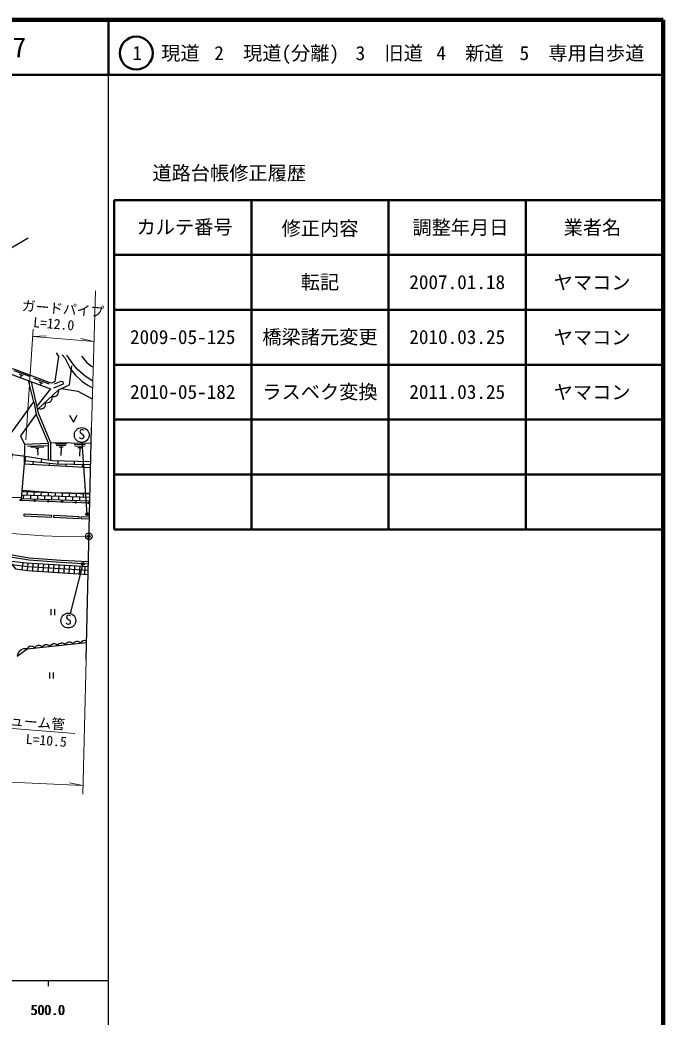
# Model space of a CAD drawing. Units: millimetres at full size, sheet at 1:1000; details may follow other scales. Extents: x 40000 to 680000, y 20000 to 380000.
# Drawn here: x 562846 to 680000, y 198357 to 380000 of the extents above; entities that cross this region are included whole.
import ezdxf
from ezdxf.enums import TextEntityAlignment as Align

# ---------------------------------------------------------------- set-up
doc = ezdxf.new("R2010")
doc.units = ezdxf.units.MM
doc.header["$LTSCALE"] = 1000
doc.header["$PDMODE"] = 32
doc.header["$PDSIZE"] = 500
doc.linetypes.add('CHAIN', pattern=[18.5, 12, -1.5, 3.5, -1.5])
for name, color, linetype, lineweight in [('M-BGD', 7, 'Continuous', 25), ('M-BGD-EXST', 7, 'Continuous', 25), ('M-BMK', 2, 'CHAIN', 13), ('M-BMK-OTRS', 5, 'Continuous', 25), ('M-BMK-SRVR', 3, 'Continuous', 25), ('M-STR-HTXT', 7, 'Continuous', 13), ('M-TTL', 2, 'Continuous', 140), ('M-TTL-BAND', 7, 'Continuous', 25), ('M-TTL-FRAM', 2, 'Continuous', 50), ('M-TTL-LINE', 7, 'Continuous', 50)]:
    doc.layers.add(name, color=color, linetype=linetype, lineweight=lineweight)
doc.layers.add('M-OTRS', color=6, linetype='Continuous')
doc.layers.add('M-TTL-TXT', color=7, linetype='Continuous')
doc.styles.add('ＭＳ ゴシック', font='')
doc.styles.get('ＭＳ ゴシック').set_extended_font_data('MS Gothic')

msp = doc.modelspace()

# ---------------------------------------------------------------- hatches: boundary and pattern name
at = {"layer": 'M-BGD-EXST'}
for points in [[(575307, 290074, -1), (574867, 289835, -0.41421), (574967, 290174, -0.41421)], [(574534, 281031, -1), (574095, 280792, -0.41421), (574195, 281131, -0.41421)]]:
    msp.add_hatch(color=256, dxfattribs=at).paths.add_polyline_path(points)

# ---------------------------------------------------------------- linework, layer by layer
at = {"layer": 'M-BGD'}
for p, q in [((564625, 315041), (561813, 316087)), ((563442, 315161), (562786, 315405)), ((563114, 315283), (562951, 314843)), ((565360, 310434), (564428, 314289)), ((568212, 313664), (565401, 314711)), ((566208, 308384), (564942, 314095)), ((566070, 309009), (569850, 312633)), ((567030, 313784), (566374, 314029)), ((566702, 313906), (566548, 313492)), ((563671, 302694), (568039, 302873)), ((567819, 302438), (564221, 302310)), ((567228, 302177), (564830, 302092)), ((566317, 301905), (565758, 301885)), ((566037, 301895), (566080, 300695)), ((568463, 303052), (575810, 302882)), ((571382, 302762), (569307, 302806)), ((571185, 302466), (569474, 302502)), ((570703, 302176), (570003, 302191)), ((570353, 302184), (570321, 300684)), ((574784, 302608), (572709, 302652)), ((574587, 302312), (572876, 302348)), ((574105, 302022), (573405, 302037)), ((573755, 302030), (573723, 300530)), ((563831, 300521), (563693, 299154)), ((566798, 300042), (566736, 299424)), ((563640, 299156), (575708, 298483)), ((565243, 299575), (565192, 299070)), ((568228, 299273), (568191, 298902)), ((569735, 299697), (569722, 299145)), ((571222, 299110), (571213, 298734)), ((572734, 299627), (572721, 299076)), ((574221, 299041), (574210, 298566)), ((563568, 294111), (563575, 294309)), ((563054, 292945), (560635, 293004)), ((563016, 292539), (575559, 292016)), ((563045, 292848), (575568, 292411)), ((563105, 293487), (575583, 293051)), ((563166, 294125), (575598, 293691)), ((563523, 292832), (563545, 293471)), ((564185, 293449), (564207, 294089)), ((564802, 292787), (564825, 293427)), ((564847, 294066), (564852, 294218)), ((565464, 293404), (565486, 294044)), ((566081, 292742), (566104, 293382)), ((566126, 294022), (566130, 294126)), ((566743, 293360), (566766, 293999)), ((567361, 292698), (567383, 293337)), ((567405, 293977), (567407, 294034)), ((568023, 293315), (568045, 293955)), ((568640, 292653), (568662, 293293)), ((568685, 293932), (568685, 293943)), ((569302, 293270), (569324, 293910)), ((569919, 292608), (569941, 293248)), ((569964, 293888), (569965, 293914)), ((570581, 293226), (570603, 293865)), ((571198, 292564), (571221, 293203)), ((571243, 293843), (571244, 293884)), ((571860, 293181), (571883, 293821)), ((572478, 292519), (572500, 293159)), ((572522, 293798), (572524, 293854)), ((573139, 293136), (573162, 293776)), ((573757, 292474), (573779, 293114)), ((573801, 293754), (573804, 293825)), ((574419, 293092), (574441, 293731)), ((563622, 289605), (563639, 289969)), ((568616, 289371), (563622, 289605)), ((568633, 289736), (563639, 289969)), ((568616, 289371), (568633, 289736)), ((569016, 289352), (569033, 289717)), ((573611, 289137), (569016, 289352)), ((573628, 289502), (569033, 289717)), ((573611, 289137), (573628, 289502)), ((574010, 289119), (574027, 289483)), ((575490, 289049), (574010, 289119)), ((575507, 289414), (574027, 289483)), ((563366, 281184), (563194, 279855)), ((564311, 281086), (564135, 279729)), ((565213, 281032), (565131, 279656)), ((566162, 280975), (566078, 279593)), ((567110, 280918), (567026, 279531)), ((568058, 280862), (567974, 279468)), ((569007, 280805), (568922, 279405)), ((569955, 280748), (569870, 279343)), ((570903, 280691), (570818, 279280)), ((571851, 280634), (571766, 279218)), ((572800, 280576), (572714, 279155)), ((573748, 280519), (573662, 279093)), ((574696, 280461), (574610, 279030)), ((568467, 272667), (568467, 271549)), ((569134, 272667), (569134, 271549)), ((562342, 264099), (564140, 265431)), ((564140, 265431), (574972, 266581)), ((568245, 261144), (568245, 260026)), ((568912, 261144), (568912, 260026))]:
    msp.add_line(p, q, dxfattribs=at)
for points in [[(569449, 319358), (569854, 318687), (569196, 314126), (568665, 313832), (568189, 313944), (561944, 316295), (559314, 317008), (552787, 316966), (552745, 318924)], [(570536, 318964), (571036, 318423), (571994, 316529), (572912, 315341), (574208, 314132), (575211, 313446), (576085, 312957)], [(576120, 314180), (574714, 315116), (573294, 316408), (572566, 317265), (571370, 318907)], [(574073, 318770), (575023, 317611), (575743, 317014), (576193, 316726)], [(543351, 306656), (543141, 307598), (543744, 308256), (545355, 308622), (545448, 311538), (546868, 312708), (552728, 316535), (559908, 315987), (568436, 312783), (565930, 309641)], [(569850, 312633), (571886, 313508), (572287, 316997)], [(568990, 312960), (570755, 313730), (570733, 314096), (570274, 314140), (569083, 313670)], [(570391, 312865), (573376, 312389), (576027, 310956)], [(560635, 293004), (561405, 300816), (560892, 302270), (560775, 304043), (565360, 310434), (565785, 308205), (562956, 304263), (563671, 302694), (563640, 299156), (563045, 292848)], [(568039, 299842), (568039, 302873), (565785, 308205)], [(568498, 299768), (568499, 302966), (566208, 308384)], [(571861, 307999), (572576, 306704), (573292, 307999)], [(541896, 302254), (545084, 301409), (557525, 300534), (561405, 300816), (563849, 300519), (568805, 299718), (575733, 299558)], [(563645, 299737), (569432, 299152), (575720, 299006)], [(563186, 294337), (568668, 293944), (575600, 293783)], [(560398, 282717), (564504, 282040), (570339, 281607), (575312, 281340)], [(560398, 282320), (564458, 281651), (570314, 281217), (575303, 280949)], [(560398, 282042), (562018, 280013), (564253, 279714), (575258, 278987)], [(560844, 281483), (564065, 281101), (571152, 280676), (575291, 280425)], [(561399, 280788), (564256, 280418), (575276, 279754)]]:
    msp.add_lwpolyline(points, dxfattribs=at)
for centre in [(563016, 292539), (565514, 292434), (568012, 292330), (570510, 292226), (573007, 292122), (575355, 292018)]:
    msp.add_circle(centre, 150, dxfattribs=at)
for centre, radius, start, end in [((569026, 312300), 889, 245.60058, 21.97771), ((567835, 311159), 889, 245.60058, 21.97771), ((566644, 310017), 889, 245.60058, 21.97771), ((563855, 263936), 1522, 79.22699, 173.8376), ((564883, 265071), 826, 37.96251, 154.15578), ((566277, 265219), 826, 37.96251, 154.15578), ((567670, 265367), 826, 37.96251, 154.15578), ((569064, 265515), 826, 37.96251, 154.15578), ((570458, 265663), 826, 37.96251, 154.15578), ((571851, 265811), 826, 37.96251, 154.15578), ((573245, 265959), 826, 37.96251, 154.15578), ((574639, 266107), 826, 65.73977, 154.15578)]:
    msp.add_arc(centre, radius, start, end, dxfattribs=at)
at = {"layer": 'M-BGD-EXST'}
for p, q in [((575087, 289954), (574204, 303045)), ((574315, 280912), (572009, 271896))]:
    msp.add_line(p, q, dxfattribs=at)
for centre, radius in [((574114, 304392), 1350), ((575087, 289954), 250), ((574315, 280912), 250), ((571674, 270588), 1350)]:
    msp.add_circle(centre, radius, dxfattribs=at)
at = {"layer": 'M-BMK'}
msp.add_lwpolyline([(377602, 285123), (387427, 287714), (396355, 289730), (404373, 291280), (408277, 291904), (417689, 293113), (425705, 293806), (437560, 293930), (447800, 293624), (458389, 292931), (470659, 292229), (476066, 291901), (506337, 290003), (539027, 287964), (567059, 286040), (570370, 285888), (575418, 285934)], dxfattribs=at)
at = {"layer": 'M-BMK-OTRS'}
msp.add_line((574901, 263523), (575876, 305735), dxfattribs=at)
at = {"layer": 'M-BMK-SRVR'}
msp.add_line((546236, 329696), (564345, 340329), dxfattribs=at)
msp.add_circle((575418, 285934), 600, dxfattribs=at)
at = {"layer": 'M-OTRS'}
msp.add_point((575418, 285934), dxfattribs=at)
at = {"layer": 'M-STR-HTXT'}
for p, q in [((575876, 305735), (576597, 330667)), ((563924, 303520), (565264, 323662)), ((565176, 322335), (567627, 322482)), ((565176, 322335), (576330, 321444)), ((576330, 321444), (573934, 321978)), ((574901, 263523), (574273, 238947)), ((574314, 240552), (571901, 241003))]:
    msp.add_line(p, q, dxfattribs=at)
for points in [[(572851, 250029), (557678, 251205), (559557, 282030)], [(473300, 245275), (510988, 243429), (574314, 240552)]]:
    msp.add_lwpolyline(points, dxfattribs=at)
at = {"layer": 'M-TTL'}
for p, q in [((680000, 380000), (40000, 380000)), ((680000, 20000), (680000, 380000))]:
    msp.add_line(p, q, dxfattribs=at)
at = {"layer": 'M-TTL-BAND'}
for p, q in [((579000, 20000), (579000, 370000)), ((40000, 205000), (579000, 205000)), ((568000, 205000), (568000, 204000))]:
    msp.add_line(p, q, dxfattribs=at)
at = {"layer": 'M-TTL-FRAM'}
for p, q in [((580000, 347197), (580000, 287197)), ((580000, 347197), (680000, 347197)), ((580000, 287197), (680000, 287197))]:
    msp.add_line(p, q, dxfattribs=at)
at = {"layer": 'M-TTL-LINE'}
for p, q in [((579000, 380000), (579000, 370000)), ((40000, 370000), (680000, 370000)), ((605000, 347197), (605000, 287197)), ((630000, 347197), (630000, 287197)), ((655000, 347197), (655000, 287197)), ((580000, 337197), (680000, 337197)), ((580000, 327197), (680000, 327197)), ((580000, 317197), (680000, 317197)), ((580000, 307197), (680000, 307197)), ((580000, 297197), (680000, 297197))]:
    msp.add_line(p, q, dxfattribs=at)
msp.add_circle((584031, 373958), 3000, dxfattribs=at)

# ---------------------------------------------------------------- texts
at = {"layer": 'M-BGD-EXST', "style": 'ＭＳ ゴシック'}
for p in [(573458, 303099), (571019, 269296)]:
    msp.add_text('S', height=1833, rotation=358.508, dxfattribs=at).set_placement(p, align=Align.BOTTOM_LEFT)
at = {"layer": 'M-STR-HTXT', "style": 'ＭＳ ゴシック'}
for s, rotation, p in [('ガードパイプ', 355.434, (563092, 326523)), ('L=12.0', 355.434, (565164, 323491)), ('ヒューム管', 355.565, (558472, 251144)), ('φ600  L=10.5', 355.565, (555699, 248221))]:
    msp.add_text(s, height=1833, rotation=rotation, dxfattribs=at).set_placement(p, align=Align.BOTTOM_LEFT)
at = {"layer": 'M-TTL-BAND', "style": 'ＭＳ ゴシック'}
for p in [(567844, 198195), (568000, 198195)]:
    msp.add_text('500.0', height=1833, dxfattribs=at).set_placement(p, align=Align.BOTTOM_CENTER)
at = {"layer": 'M-TTL-TXT', "style": 'ＭＳ ゴシック'}
for s, height, p in [('27', 3666, (561497, 375000)), ('1\u3000現道', 2566, (589448, 373958)), ('2\u3000現道(分離)', 2566, (609619, 373958)), ('3\u3000旧道', 2566, (630121, 373958)), ('4\u3000新道', 2566, (644824, 373958)), ('5\u3000専用自歩道', 2566, (665228, 373958)), ('道路台帳修正履歴', 2566, (600968, 352113)), ('カルテ番号', 2566, (592839, 342277)), ('修正内容', 2566, (617509, 342023)), ('調整年月日', 2566, (643089, 342197)), ('業者名', 2566, (667134, 342197)), ('転記', 2566, (617500, 332245)), ('2007.01.18', 2566, (642500, 332245)), ('ヤマコン', 2566, (667077, 332189)), ('2009-05-125', 2566, (592500, 322245)), ('橋梁諸元変更', 2566, (617500, 322245)), ('2010.03.25', 2566, (642500, 322245)), ('ヤマコン', 2566, (667077, 322189)), ('2010-05-182', 2566, (592500, 312245)), ('ラスベク変換', 2566, (617500, 312245)), ('2011.03.25', 2566, (642500, 312245)), ('ヤマコン', 2566, (667077, 312189))]:
    msp.add_text(s, height=height, dxfattribs=at).set_placement(p, align=Align.MIDDLE_CENTER)

doc.saveas('drawing.dxf')
